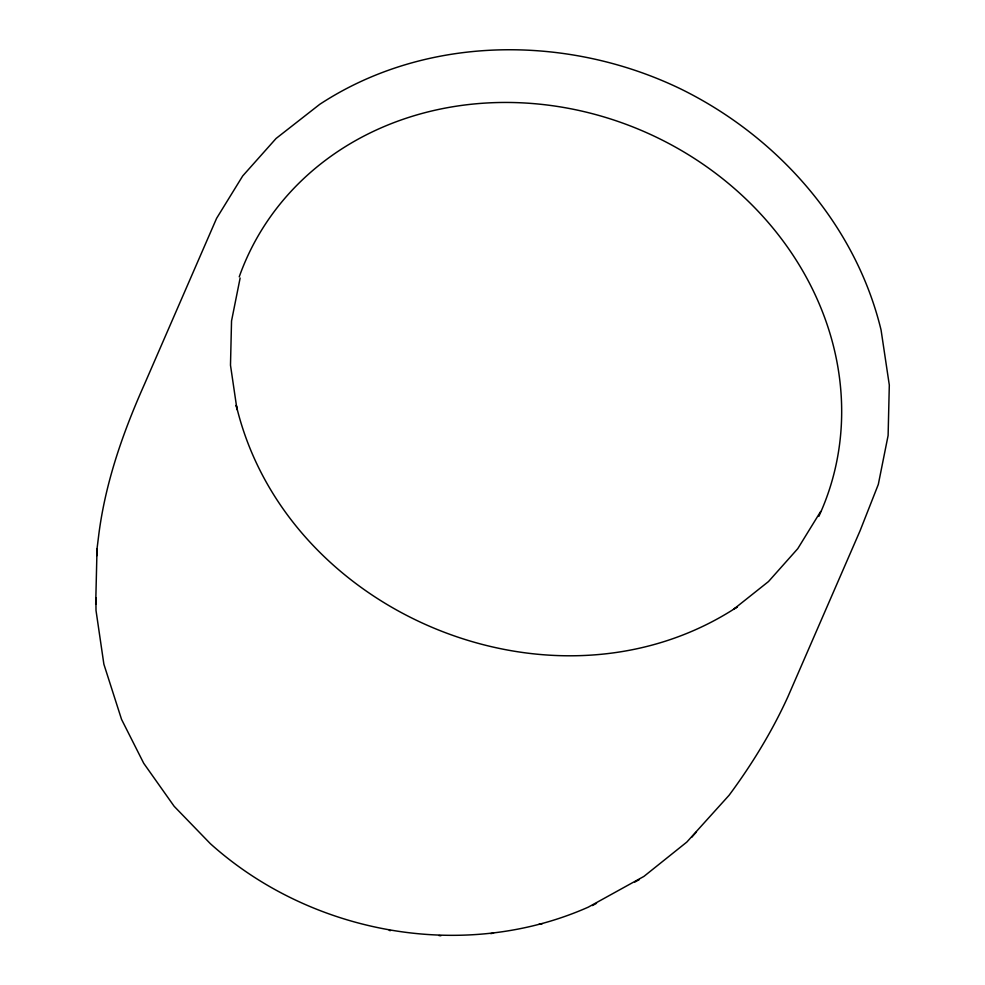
<?xml version="1.0" encoding="UTF-8"?>
<svg xmlns="http://www.w3.org/2000/svg" width="985" height="985" viewBox="0 0 985 985"><rect width="100%" height="100%" fill="white"/><g stroke="black" fill="none" stroke-linecap="round" stroke-linejoin="round"><path stroke-width="1.48" d="M95.693 604.322L97.035 548.731L98.906 533.673C105.691 481.616 123.1 432.181 144.376 384.445L216.601 218.325L242.704 175.946L276.083 138.466L319.78 104.299C426.333 34.413 567.742 34.315 680.746 88.958C777.461 136.459 855.497 224.235 881.07 330.024L889.307 385.073L888.113 435.505L878.312 484.423L860.127 530.644L787.901 696.764C772.043 731.596 751.826 764.569 729.072 795.289L686.841 842.052L643.919 876.404L588.353 907.111C463.837 962.296 310.878 934.137 210.285 843.616L174.16 806.309L143.724 763.301L121.549 719.382L103.881 664.222L96.013 610.491L95.877 597.723M96.85 555.7L97.035 548.731M240.131 278.029L231.537 320.95L230.49 365.201L237.028 409.662L236.24 405.303C285.982 615.416 556.057 726.08 737.396 606.846L733.529 609.333L768.485 581.556L797.764 548.67L820.653 511.486M691.655 837.324L696.42 831.956M634.82 882.067L639.376 879.568M592.416 905.547L596.504 903.307M538.967 924.299L542.415 923.634M490.764 933.632L493.559 933.091M389.26 930.468L390.528 930.603M438.891 935.541L440.874 935.75M239.232 276.822A313.858 277.635 23.5 0 1 638.058 129.023A313.858 277.635 23.5 0 1 818.83 516.399"/></g></svg>
